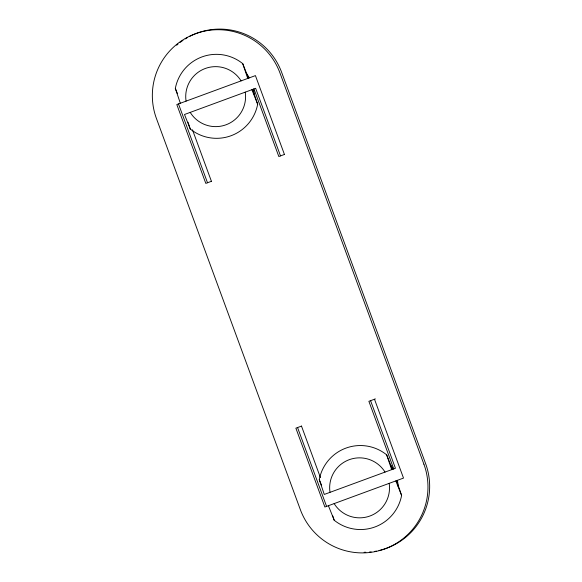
<?xml version="1.0" encoding="UTF-8"?>
<svg xmlns="http://www.w3.org/2000/svg" width="582" height="582" viewBox="0 0 582 582"><rect width="100%" height="100%" fill="white"/><g stroke="black" fill="none" stroke-linecap="round" stroke-linejoin="round"><path stroke-width="0.87" d="M211.513 181.286L205.81 183.388L176.804 104.542L255.425 75.609L284.438 154.456M284.525 154.426L278.822 156.522L253.956 88.944M301.571 426.068L295.874 428.163L324.88 507.009L403.508 478.084L374.495 399.237M375.383 398.91L368.879 401.304L393.745 468.881M180.34 103.24L175.328 88.42A42.006 41.889 69.8 0 1 242.723 63.627L248.507 78.155M280.509 155.903L255.643 88.319L184.487 114.501L190.27 129.029A42.006 41.889 69.8 0 0 257.666 104.236L251.882 89.708M370.574 400.678L395.44 468.263L324.276 494.445L319.263 479.626A42.006 41.889 69.8 0 1 386.659 454.833L392.443 469.361M328.423 505.707L334.206 520.243A42.006 41.889 69.8 0 0 401.602 495.442L395.818 480.914M175.328 88.42L177.357 93.426M319.263 479.626L321.635 485.468M192.467 129.786L211.426 181.322M301.491 426.097L320.449 477.633M178.492 103.916L207.505 182.763M297.562 427.544L326.575 506.391M396.589 480.63L401.602 495.442M391.671 469.652L386.659 454.833M252.653 89.417L257.666 104.236M247.736 78.439L242.723 63.627M332.795 515.972L334.206 520.243M188.008 122.198L190.27 129.029M176.659 45.221A66.013 65.824 69.8 0 1 177.997 44.087M180.078 42.442A66.013 65.824 69.8 0 1 182.959 40.376M185.2 38.929A66.013 65.824 69.8 0 1 187.484 37.575M189.805 36.324A66.013 65.824 69.8 0 1 281.652 72.357L425.588 463.563A66.013 65.824 69.8 0 1 378.991 550.536M376.416 551.089A66.013 65.824 69.8 0 1 374.677 551.401M371.163 551.882A66.013 65.824 69.8 0 1 369.395 552.056M365.86 552.253A66.013 65.824 69.8 0 1 364.092 552.282M246.535 73.652A36.004 35.902 69.8 0 1 249.343 77.85M253.483 89.111A36.004 35.902 69.8 0 1 254.065 94.131M390.98 465.535A36.004 35.902 69.8 0 1 393.279 469.056M397.419 480.325A36.004 35.902 69.8 0 1 398.03 486.181M389.176 483.358A30.002 29.922 69.8 0 1 334.148 503.605M330.001 492.336A30.002 29.922 69.8 0 1 385.029 472.089M245.24 92.145A30.002 29.922 69.8 0 1 190.212 112.391M186.065 101.13A30.002 29.922 69.8 0 1 241.094 80.883M423.9 464.181L279.964 72.976A66.013 65.824 69.8 0 0 195.392 33.756A66.013 65.824 69.8 0 0 156.412 118.437L300.348 509.643A66.013 65.824 69.8 0 0 384.92 548.862A66.013 65.824 69.8 0 0 423.9 464.181"/></g></svg>
